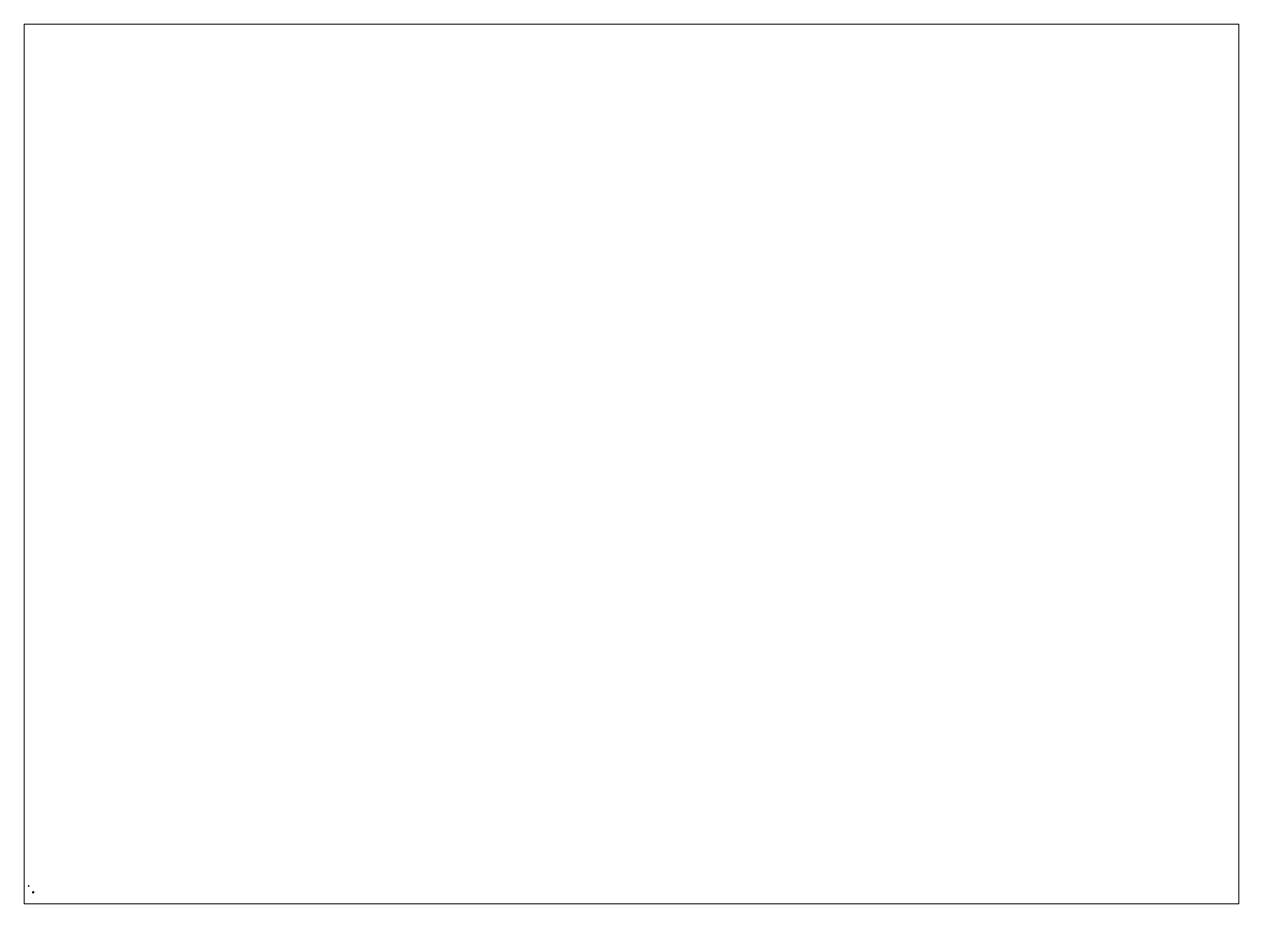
# Paper-space layout 'Layout1' of a CAD drawing. Extents: x 28 to 251, y 20 to 181.
# The model-space entities are those that its viewports show. They can reach past a viewport. Long polylines and large blocks are cut down to what shows.
import ezdxf

# ---------------------------------------------------------------- set-up
doc = ezdxf.new("R2010")
doc.units = 0
doc.layers.get('0').update_dxf_attribs({"linetype": 'CONTINUOUS'})
doc.layers.add('WHEELS', color=2, linetype='CONTINUOUS')

msp = doc.modelspace()

# ---------------------------------------------------------------- linework, layer by layer
at = {"layer": 'WHEELS'}
for points in [[(-0.86, 1.05, 1.04), (-0.89, 0.98, 1.04), (-0.86, 0.91, 1.04), (-0.79, 1.08, 1.04)], [(-0.86, 1.05, 0.96), (-0.89, 0.98, 0.96), (-0.89, 0.98, 1.04), (-0.86, 1.05, 1.04)], [(-0.89, 0.98, 0.96), (-0.86, 0.91, 0.96), (-0.86, 0.91, 1.04), (-0.89, 0.98, 1.04)], [(-0.79, 1.08, 1.04), (-0.86, 0.91, 1.04), (-0.79, 0.88, 1.04), (-0.72, 1.05, 1.04)], [(-0.79, 1.08, 0.96), (-0.86, 1.05, 0.96), (-0.86, 1.05, 1.04), (-0.79, 1.08, 1.04)], [(-0.86, 0.91, 0.96), (-0.79, 0.88, 0.96), (-0.79, 0.88, 1.04), (-0.86, 0.91, 1.04)], [(-0.72, 1.05, 0.96), (-0.79, 1.08, 0.96), (-0.79, 1.08, 1.04), (-0.72, 1.05, 1.04)], [(-0.72, 1.05, 1.04), (-0.79, 0.88, 1.04), (-0.72, 0.91, 1.04), (-0.69, 0.98, 1.04)], [(-0.79, 0.88, 0.96), (-0.72, 0.91, 0.96), (-0.72, 0.91, 1.04), (-0.79, 0.88, 1.04)], [(-0.69, 0.98, 0.96), (-0.72, 1.05, 0.96), (-0.72, 1.05, 1.04), (-0.69, 0.98, 1.04)], [(-0.72, 0.91, 0.96), (-0.69, 0.98, 0.96), (-0.69, 0.98, 1.04), (-0.72, 0.91, 1.04)], [(0.74, -1.11, 1.22), (0.74, -1.05, 1.06), (0.68, -1.05, 1.06), (0.68, -1.11, 1.22)], [(0.74, -1.05, 1.06), (0.74, -1.11, 0.9), (0.68, -1.11, 0.9), (0.68, -1.05, 1.06)], [(0.68, -1.27, 1.28), (0.68, -1.11, 1.22), (0.68, -1.05, 1.06), (0.68, -1.43, 1.22)], [(0.68, -1.43, 1.22), (0.68, -1.05, 1.06), (0.68, -1.11, 0.9), (0.68, -1.49, 1.06)], [(0.74, -1.27, 1.28), (0.74, -1.11, 1.22), (0.68, -1.11, 1.22), (0.68, -1.27, 1.28)], [(0.74, -1.11, 0.9), (0.74, -1.27, 0.84), (0.68, -1.27, 0.84), (0.68, -1.11, 0.9)], [(0.68, -1.49, 1.06), (0.68, -1.11, 0.9), (0.68, -1.27, 0.84), (0.68, -1.43, 0.9)], [(0.74, -1.43, 1.22), (0.74, -1.27, 1.28), (0.68, -1.27, 1.28), (0.68, -1.43, 1.22)], [(0.74, -1.27, 0.84), (0.74, -1.43, 0.9), (0.68, -1.43, 0.9), (0.68, -1.27, 0.84)], [(0.74, -1.49, 1.06), (0.74, -1.43, 1.22), (0.68, -1.43, 1.22), (0.68, -1.49, 1.06)], [(0.74, -1.43, 0.9), (0.74, -1.49, 1.06), (0.68, -1.49, 1.06), (0.68, -1.43, 0.9)], [(0.74, -1.11, 1.22), (0.74, -1.49, 1.06), (0.74, -1.43, 0.9), (0.74, -1.05, 1.06)], [(0.74, -1.05, 1.06), (0.74, -1.43, 0.9), (0.74, -1.27, 0.84), (0.74, -1.11, 0.9)], [(0.74, -1.27, 1.28), (0.74, -1.43, 1.22), (0.74, -1.49, 1.06), (0.74, -1.11, 1.22)], [(0.8, -1.43, 1.22), (0.8, -1.05, 1.06), (0.8, -1.11, 0.9), (0.8, -1.49, 1.06)], [(0.8, -1.27, 1.28), (0.8, -1.11, 1.22), (0.8, -1.05, 1.06), (0.8, -1.43, 1.22)], [(0.86, -1.11, 1.22), (0.86, -1.05, 1.06), (0.8, -1.05, 1.06), (0.8, -1.11, 1.22)], [(0.86, -1.05, 1.06), (0.86, -1.11, 0.9), (0.8, -1.11, 0.9), (0.8, -1.05, 1.06)], [(0.8, -1.49, 1.06), (0.8, -1.11, 0.9), (0.8, -1.27, 0.84), (0.8, -1.43, 0.9)], [(0.86, -1.11, 0.9), (0.86, -1.27, 0.84), (0.8, -1.27, 0.84), (0.8, -1.11, 0.9)], [(0.86, -1.27, 1.28), (0.86, -1.11, 1.22), (0.8, -1.11, 1.22), (0.8, -1.27, 1.28)], [(0.86, -1.27, 0.84), (0.86, -1.43, 0.9), (0.8, -1.43, 0.9), (0.8, -1.27, 0.84)], [(0.86, -1.43, 1.22), (0.86, -1.27, 1.28), (0.8, -1.27, 1.28), (0.8, -1.43, 1.22)], [(0.86, -1.49, 1.06), (0.86, -1.43, 1.22), (0.8, -1.43, 1.22), (0.8, -1.49, 1.06)], [(0.86, -1.43, 0.9), (0.86, -1.49, 1.06), (0.8, -1.49, 1.06), (0.8, -1.43, 0.9)], [(0.86, -1.11, 1.22), (0.86, -1.49, 1.06), (0.86, -1.43, 0.9), (0.86, -1.05, 1.06)], [(0.86, -1.05, 1.06), (0.86, -1.43, 0.9), (0.86, -1.27, 0.84), (0.86, -1.11, 0.9)], [(0.86, -1.27, 1.28), (0.86, -1.43, 1.22), (0.86, -1.49, 1.06), (0.86, -1.11, 1.22)]]:
    msp.add_3dface(points, dxfattribs=at)

psp = doc.layouts.get("Layout1")

# ---------------------------------------------------------------- viewports
at = {"layer": '0'}
psp.add_viewport(center=(139.22, 100.81), size=(222.76, 161.29), view_center_point=(210, 148.5), view_height=307.4901, dxfattribs=at)

doc.saveas('drawing.dxf')
